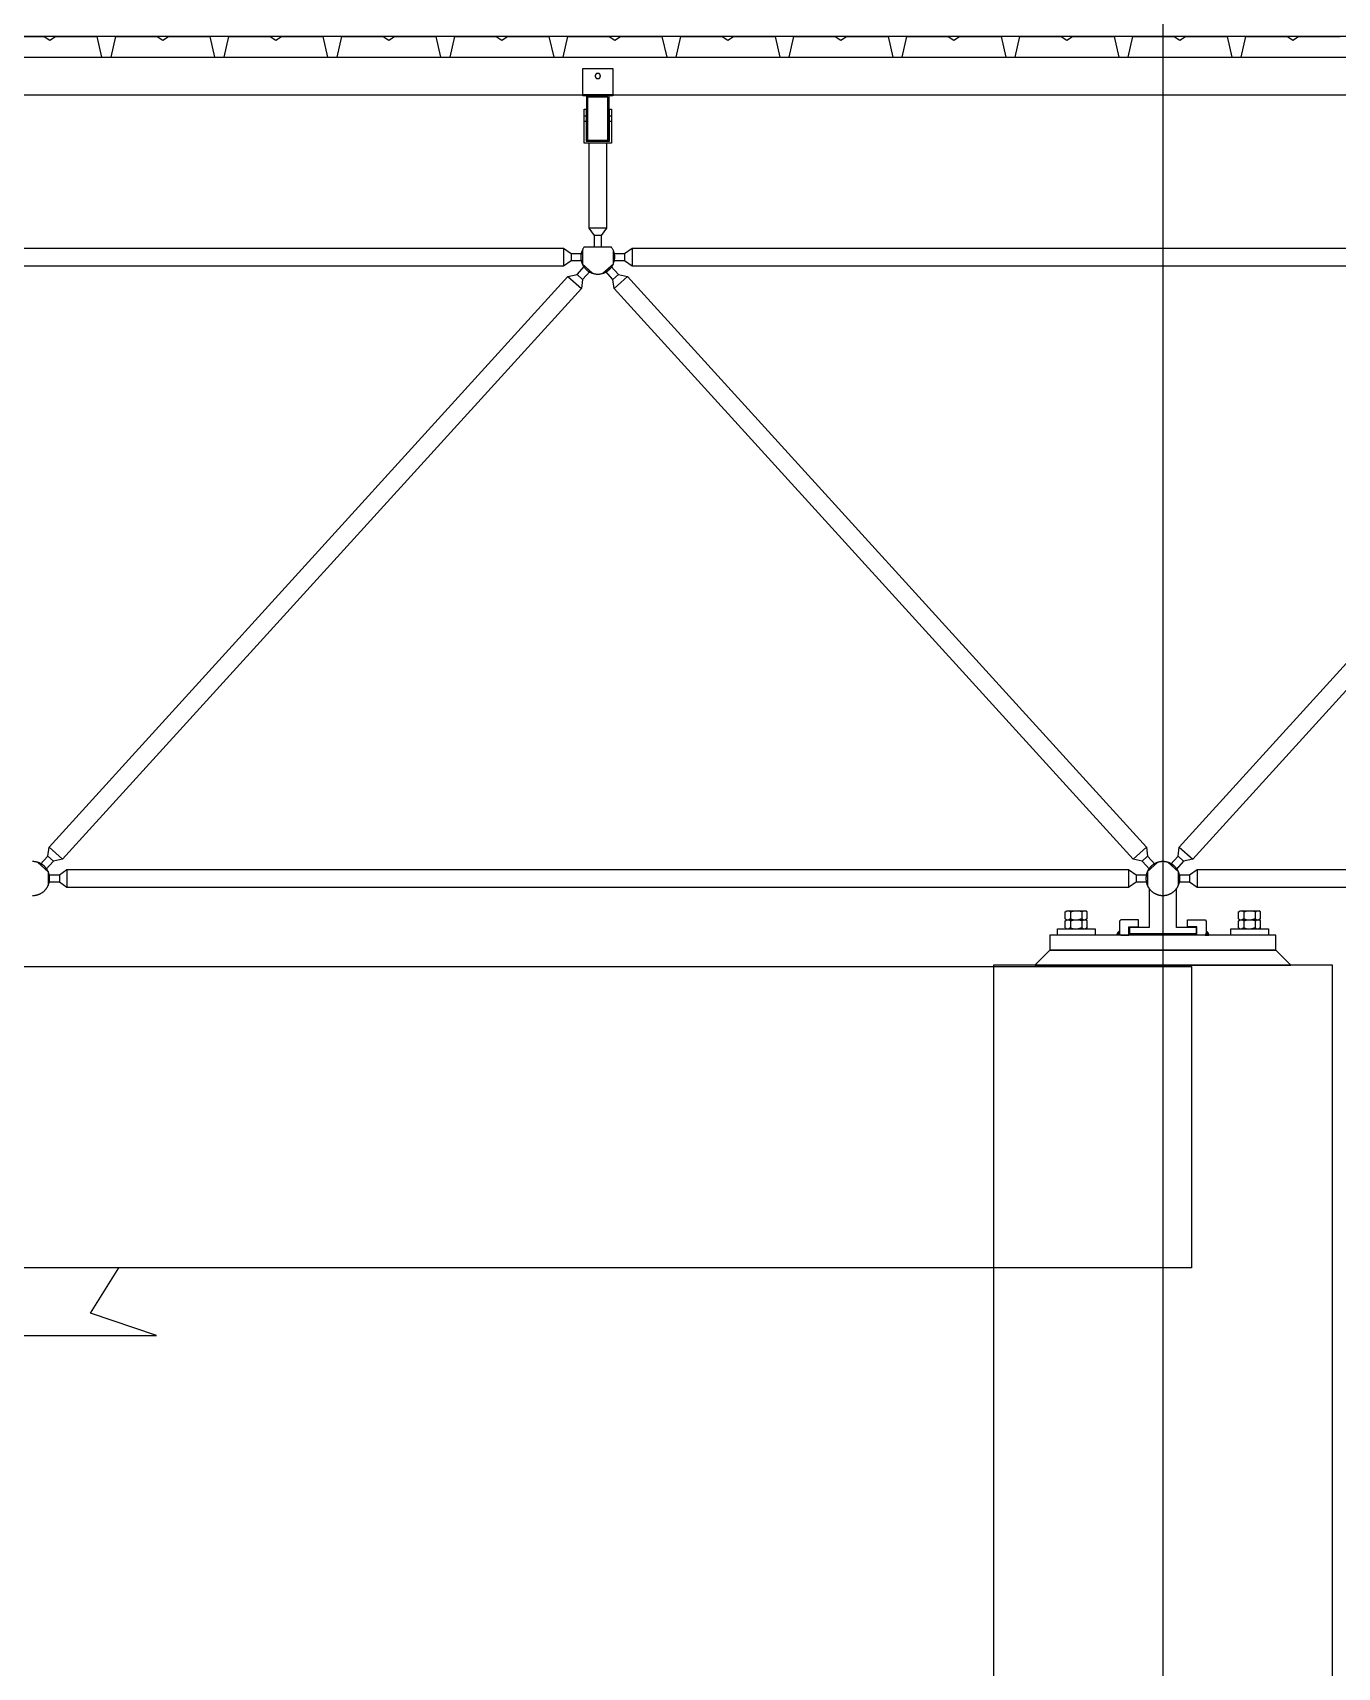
# Model space of a CAD drawing. Header units: centimetres. Extents: x 26200 to 152500, y -600 to 9300.
# Drawn here: x 139664.7 to 140011, y 1613.9 to 2048 of the extents above; entities that cross this region are included whole.
import ezdxf

# ---------------------------------------------------------------- set-up
doc = ezdxf.new("R2010")
doc.units = ezdxf.units.CM
doc.layers.add('ROTAS-KESIT-KANAL-UFLEME', color=20, linetype='Continuous')
doc.layers.add('ROTAS-MIMARI-KESIT', color=8, linetype='Continuous')

msp = doc.modelspace()

# ---------------------------------------------------------------- hatches: boundary and pattern name
at = {"layer": 'ROTAS-MIMARI-KESIT'}
for points in [[(139953.2, 1808.69), (139953.5, 1808.39), (139952.5, 1808.39), (139952.5, 1808.42), (139952.5, 1808.45), (139952.5, 1808.49), (139952.51, 1808.52), (139952.51, 1808.56), (139952.52, 1808.59), (139952.53, 1808.62), (139952.53, 1808.66), (139952.54, 1808.69), (139952.56, 1808.72), (139952.57, 1808.75), (139952.58, 1808.79), (139952.59, 1808.82), (139952.61, 1808.85), (139952.63, 1808.88), (139952.64, 1808.91), (139952.66, 1808.94), (139952.68, 1808.96), (139952.7, 1808.99), (139952.72, 1809.02), (139952.74, 1809.04), (139952.77, 1809.07), (139952.79, 1809.09), (139952.82, 1809.12), (139952.84, 1809.14), (139952.87, 1809.16), (139952.89, 1809.18), (139952.92, 1809.2), (139952.95, 1809.22), (139952.98, 1809.24), (139953.01, 1809.26), (139953.04, 1809.28), (139953.07, 1809.29), (139953.1, 1809.3), (139953.13, 1809.32), (139953.17, 1809.33), (139953.2, 1809.34)], [(139976.2, 1808.69), (139975.9, 1808.39), (139976.9, 1808.39), (139976.9, 1808.42), (139976.9, 1808.45), (139976.89, 1808.49), (139976.89, 1808.52), (139976.88, 1808.56), (139976.88, 1808.59), (139976.87, 1808.62), (139976.86, 1808.66), (139976.85, 1808.69), (139976.84, 1808.72), (139976.83, 1808.75), (139976.81, 1808.79), (139976.8, 1808.82), (139976.78, 1808.85), (139976.77, 1808.88), (139976.75, 1808.91), (139976.73, 1808.94), (139976.71, 1808.96), (139976.69, 1808.99), (139976.67, 1809.02), (139976.65, 1809.04), (139976.63, 1809.07), (139976.6, 1809.09), (139976.58, 1809.12), (139976.55, 1809.14), (139976.53, 1809.16), (139976.5, 1809.18), (139976.47, 1809.2), (139976.44, 1809.22), (139976.42, 1809.24), (139976.39, 1809.26), (139976.36, 1809.28), (139976.32, 1809.29), (139976.29, 1809.3), (139976.26, 1809.32), (139976.23, 1809.33), (139976.2, 1809.34)]]:
    msp.add_hatch(color=256, dxfattribs=at).paths.add_polyline_path(points, flags=0)

# ---------------------------------------------------------------- linework, layer by layer
at = {"layer": 'ROTAS-KESIT-KANAL-UFLEME'}
msp.add_lwpolyline([(139350.43, 1800), (139972.3, 1800), (139972.3, 1720), (139350.43, 1720)], close=True, dxfattribs=at)
msp.add_lwpolyline([(139637.56, 1720), (139645.06, 1708), (139627.56, 1702), (139697.56, 1702), (139680.06, 1708), (139687.56, 1720)], dxfattribs=at)
at = {"layer": 'ROTAS-MIMARI-KESIT'}
for p, q in [((139938.76, 1814.51), (139939.24, 1814.79)), ((139938.76, 1812.66), (139938.76, 1814.51)), ((139939.24, 1814.79), (139940.2, 1814.79)), ((139940.2, 1814.51), (139939.72, 1814.79)), ((139940.2, 1814.79), (139943.2, 1814.79)), ((139940.2, 1814.51), (139941.2, 1814.79)), ((139940.2, 1814.51), (139940.2, 1812.66)), ((139943.2, 1814.51), (139942.2, 1814.79)), ((139943.2, 1814.79), (139944.16, 1814.79)), ((139943.2, 1814.51), (139943.68, 1814.79)), ((139943.2, 1814.51), (139943.2, 1812.66)), ((139944.64, 1814.51), (139944.16, 1814.79)), ((139944.64, 1812.66), (139944.64, 1814.51)), ((139984.76, 1814.51), (139985.24, 1814.79)), ((139984.76, 1812.66), (139984.76, 1814.51)), ((139985.24, 1814.79), (139986.2, 1814.79)), ((139986.2, 1814.51), (139985.72, 1814.79)), ((139986.2, 1814.79), (139989.2, 1814.79)), ((139986.2, 1814.51), (139987.2, 1814.79)), ((139986.2, 1814.51), (139986.2, 1812.66)), ((139989.2, 1814.51), (139988.2, 1814.79)), ((139989.2, 1814.79), (139990.16, 1814.79)), ((139989.2, 1814.51), (139989.68, 1814.79)), ((139989.2, 1814.51), (139989.2, 1812.66)), ((139990.64, 1814.51), (139990.16, 1814.79)), ((139990.64, 1812.66), (139990.64, 1814.51)), ((139938.76, 1812.66), (139939.24, 1812.39)), ((139938.76, 1812.11), (139939.24, 1812.39)), ((139938.76, 1810.26), (139938.76, 1812.11)), ((139938.76, 1810.26), (139939.24, 1809.99)), ((139939.24, 1812.39), (139940.2, 1812.39)), ((139939.24, 1812.39), (139940.2, 1812.39)), ((139940.2, 1812.66), (139939.72, 1812.39)), ((139940.2, 1812.11), (139939.72, 1812.39)), ((139940.2, 1810.26), (139939.72, 1809.99)), ((139940.2, 1812.66), (139941.2, 1812.39)), ((139940.2, 1812.39), (139943.2, 1812.39)), ((139940.2, 1812.39), (139943.2, 1812.39)), ((139940.2, 1812.11), (139941.2, 1812.39)), ((139940.2, 1812.11), (139940.2, 1810.26)), ((139940.2, 1810.26), (139941.2, 1809.99)), ((139943.2, 1812.66), (139942.2, 1812.39)), ((139943.2, 1812.11), (139942.2, 1812.39)), ((139943.2, 1810.26), (139942.2, 1809.99)), ((139943.2, 1812.66), (139943.68, 1812.39)), ((139943.2, 1812.39), (139944.16, 1812.39)), ((139943.2, 1812.39), (139944.16, 1812.39)), ((139943.2, 1812.11), (139943.68, 1812.39)), ((139943.2, 1812.11), (139943.2, 1810.26)), ((139943.2, 1810.26), (139943.68, 1809.99)), ((139944.64, 1812.66), (139944.16, 1812.39)), ((139944.64, 1812.11), (139944.16, 1812.39)), ((139944.64, 1810.26), (139944.16, 1809.99)), ((139944.64, 1810.26), (139944.64, 1812.11)), ((139984.76, 1812.66), (139985.24, 1812.39)), ((139984.76, 1812.11), (139985.24, 1812.39)), ((139984.76, 1810.26), (139984.76, 1812.11)), ((139984.76, 1810.26), (139985.24, 1809.99)), ((139985.24, 1812.39), (139986.2, 1812.39)), ((139985.24, 1812.39), (139986.2, 1812.39)), ((139986.2, 1812.66), (139985.72, 1812.39)), ((139986.2, 1812.11), (139985.72, 1812.39)), ((139986.2, 1810.26), (139985.72, 1809.99)), ((139986.2, 1812.66), (139987.2, 1812.39)), ((139986.2, 1812.39), (139989.2, 1812.39)), ((139986.2, 1812.39), (139989.2, 1812.39)), ((139986.2, 1812.11), (139987.2, 1812.39)), ((139986.2, 1812.11), (139986.2, 1810.26)), ((139986.2, 1810.26), (139987.2, 1809.99)), ((139989.2, 1812.66), (139988.2, 1812.39)), ((139989.2, 1812.11), (139988.2, 1812.39)), ((139989.2, 1810.26), (139988.2, 1809.99)), ((139989.2, 1812.66), (139989.68, 1812.39)), ((139989.2, 1812.39), (139990.16, 1812.39)), ((139989.2, 1812.39), (139990.16, 1812.39)), ((139989.2, 1812.11), (139989.68, 1812.39)), ((139989.2, 1812.11), (139989.2, 1810.26)), ((139989.2, 1810.26), (139989.68, 1809.99)), ((139990.64, 1812.66), (139990.16, 1812.39)), ((139990.64, 1812.11), (139990.16, 1812.39)), ((139990.64, 1810.26), (139990.16, 1809.99)), ((139990.64, 1810.26), (139990.64, 1812.11)), ((139939.24, 1809.99), (139940.2, 1809.99)), ((139940.2, 1809.99), (139943.2, 1809.99)), ((139943.2, 1809.99), (139944.16, 1809.99)), ((139985.24, 1809.99), (139986.2, 1809.99)), ((139986.2, 1809.99), (139989.2, 1809.99)), ((139989.2, 1809.99), (139990.16, 1809.99))]:
    msp.add_line(p, q, dxfattribs=at)
for points in [[(139964.7, 2658.48), (139964.7, 925.39)], [(147194.7, 2046.99), (129122.2, 2046.99)], [(139656.74, 2046.99), (139667.74, 2046.99), (139669.24, 2045.99), (139670.74, 2046.99), (139681.74, 2046.99), (139682.99, 2041.49), (139685.49, 2041.49), (139686.74, 2046.99), (139697.74, 2046.99), (139699.24, 2045.99), (139700.74, 2046.99), (139711.74, 2046.99), (139712.99, 2041.49), (139715.49, 2041.49), (139716.74, 2046.99), (139727.74, 2046.99), (139729.24, 2045.99), (139730.74, 2046.99), (139741.74, 2046.99), (139742.99, 2041.49), (139745.49, 2041.49), (139745.93, 2043.44)], [(139742.54, 2043.44), (139742.99, 2041.49), (139745.49, 2041.49), (139746.74, 2046.99), (139757.74, 2046.99), (139759.24, 2045.99), (139760.74, 2046.99), (139771.74, 2046.99), (139772.99, 2041.49), (139775.49, 2041.49), (139776.74, 2046.99), (139787.74, 2046.99), (139789.24, 2045.99), (139790.74, 2046.99), (139801.74, 2046.99), (139802.99, 2041.49), (139805.49, 2041.49), (139806.74, 2046.99), (139817.74, 2046.99), (139819.24, 2045.99), (139820.74, 2046.99), (139831.74, 2046.99), (139832.99, 2041.49), (139835.49, 2041.49), (139835.93, 2043.44)], [(139832.54, 2043.44), (139832.99, 2041.49), (139835.49, 2041.49), (139836.74, 2046.99), (139847.74, 2046.99), (139849.24, 2045.99), (139850.74, 2046.99), (139861.74, 2046.99), (139862.99, 2041.49), (139865.49, 2041.49), (139866.74, 2046.99), (139877.74, 2046.99), (139879.24, 2045.99), (139880.74, 2046.99), (139891.74, 2046.99), (139892.99, 2041.49), (139895.49, 2041.49), (139896.74, 2046.99), (139907.74, 2046.99), (139909.24, 2045.99), (139910.74, 2046.99), (139921.74, 2046.99), (139922.99, 2041.49), (139925.49, 2041.49), (139925.93, 2043.44)], [(139922.54, 2043.44), (139922.99, 2041.49), (139925.49, 2041.49), (139926.74, 2046.99), (139937.74, 2046.99), (139939.24, 2045.99), (139940.74, 2046.99), (139951.74, 2046.99), (139952.99, 2041.49), (139955.49, 2041.49), (139956.74, 2046.99), (139967.74, 2046.99), (139969.24, 2045.99), (139970.74, 2046.99), (139981.74, 2046.99), (139982.99, 2041.49), (139985.49, 2041.49), (139986.74, 2046.99), (139997.74, 2046.99), (139999.24, 2045.99), (140000.74, 2046.99), (140011.74, 2046.99)], [(138119.7, 2041.49), (147187.2, 2041.49)], [(138119.7, 2031.49), (147187.2, 2031.49)], [(139818.7, 2031.49), (139810.7, 2031.49)], [(139817.7, 2019.19), (139817.7, 2031.19), (139811.7, 2031.19), (139811.7, 2019.19)], [(139811.1, 2025.89), (139811.6, 2025.89)], [(139811.1, 2024.49), (139811.6, 2024.49)], [(139817.8, 2025.89), (139818.3, 2025.89)], [(139817.8, 2024.49), (139818.3, 2024.49)], [(139812.28, 2018.69), (139812.28, 1996.09), (139813.7, 1994.09), (139813.7, 1991.09)], [(139815.7, 1991.09), (139815.7, 1994.09), (139817.11, 1996.09), (139817.11, 2018.69)], [(139817.11, 1996.09), (139812.28, 1996.09)], [(139815.7, 1994.09), (139813.7, 1994.09)], [(139518.8, 1989.39), (139521.8, 1989.39), (139523.8, 1990.8), (139805.6, 1990.8), (139807.6, 1989.39), (139810.6, 1989.39)], [(139805.6, 1990.8), (139805.6, 1985.97)], [(139807.6, 1989.39), (139807.6, 1987.39)], [(139811.1, 1991.09), (139811.01, 1990.97), (139810.93, 1990.84), (139810.85, 1990.71), (139810.77, 1990.58), (139810.7, 1990.45), (139810.63, 1990.31), (139810.56, 1990.17), (139810.51, 1990.02), (139810.45, 1989.88), (139810.43, 1989.8), (139810.4, 1989.73), (139810.38, 1989.65), (139810.36, 1989.57), (139810.34, 1989.5), (139810.32, 1989.42), (139810.3, 1989.34), (139810.28, 1989.26), (139810.27, 1989.19), (139810.26, 1989.11), (139810.24, 1989.03), (139810.23, 1988.95), (139810.22, 1988.87), (139810.22, 1988.79), (139810.21, 1988.71), (139810.2, 1988.63), (139810.2, 1988.55), (139810.2, 1988.47), (139810.2, 1988.39), (139810.2, 1988.31), (139810.2, 1988.23), (139810.2, 1988.15), (139810.21, 1988.07), (139810.21, 1987.99), (139810.22, 1987.92), (139810.23, 1987.84), (139810.24, 1987.76), (139810.25, 1987.68), (139810.28, 1987.53), (139810.31, 1987.37), (139810.35, 1987.22), (139810.39, 1987.07), (139810.44, 1986.93), (139810.49, 1986.79), (139810.55, 1986.65), (139810.61, 1986.51), (139810.67, 1986.37), (139810.74, 1986.24), (139810.81, 1986.11), (139810.89, 1985.98), (139810.98, 1985.86), (139811.07, 1985.73), (139811.16, 1985.61), (139811.26, 1985.49), (139811.36, 1985.37), (139811.47, 1985.25), (139811.52, 1985.2), (139811.58, 1985.14), (139811.64, 1985.09), (139811.69, 1985.04), (139811.75, 1984.98), (139811.81, 1984.93), (139811.88, 1984.88), (139811.94, 1984.83), (139812, 1984.78), (139812.07, 1984.74), (139812.13, 1984.69), (139812.2, 1984.65), (139812.26, 1984.6), (139812.33, 1984.56), (139812.4, 1984.52), (139812.47, 1984.48), (139812.54, 1984.44), (139812.61, 1984.4), (139812.68, 1984.36), (139812.75, 1984.33), (139812.82, 1984.3), (139812.9, 1984.26), (139812.97, 1984.23), (139813.04, 1984.2), (139813.12, 1984.17), (139813.19, 1984.15), (139813.27, 1984.12), (139813.34, 1984.1), (139813.49, 1984.05), (139813.64, 1984.01), (139813.79, 1983.98), (139813.95, 1983.95), (139814.1, 1983.93), (139814.25, 1983.91), (139814.4, 1983.9), (139814.55, 1983.89), (139814.7, 1983.89), (139814.85, 1983.89), (139815, 1983.9), (139815.15, 1983.91), (139815.3, 1983.93), (139815.45, 1983.95), (139815.6, 1983.98), (139815.75, 1984.01), (139815.9, 1984.05), (139816.05, 1984.1), (139816.13, 1984.12), (139816.2, 1984.15), (139816.28, 1984.17), (139816.35, 1984.2), (139816.43, 1984.23), (139816.5, 1984.26), (139816.57, 1984.3), (139816.64, 1984.33), (139816.71, 1984.36), (139816.79, 1984.4), (139816.86, 1984.44), (139816.93, 1984.48), (139816.99, 1984.52), (139817.06, 1984.56), (139817.13, 1984.6), (139817.2, 1984.65), (139817.26, 1984.69), (139817.33, 1984.74), (139817.39, 1984.78), (139817.46, 1984.83), (139817.52, 1984.88), (139817.58, 1984.93), (139817.64, 1984.98), (139817.7, 1985.04), (139817.76, 1985.09), (139817.82, 1985.14), (139817.87, 1985.2), (139817.93, 1985.25), (139818.04, 1985.37), (139818.14, 1985.49), (139818.24, 1985.61), (139818.33, 1985.73), (139818.42, 1985.86), (139818.5, 1985.98), (139818.58, 1986.11), (139818.65, 1986.24), (139818.72, 1986.37), (139818.79, 1986.51), (139818.85, 1986.65), (139818.9, 1986.79), (139818.95, 1986.93), (139819, 1987.07), (139819.04, 1987.22), (139819.08, 1987.37), (139819.11, 1987.53), (139819.14, 1987.68), (139819.15, 1987.76), (139819.16, 1987.84), (139819.17, 1987.92), (139819.18, 1987.99), (139819.19, 1988.07), (139819.19, 1988.15), (139819.19, 1988.23), (139819.2, 1988.31), (139819.2, 1988.39), (139819.2, 1988.47), (139819.19, 1988.55), (139819.19, 1988.63), (139819.19, 1988.71), (139819.18, 1988.79), (139819.17, 1988.87), (139819.16, 1988.95), (139819.15, 1989.03), (139819.14, 1989.11), (139819.13, 1989.19), (139819.11, 1989.26), (139819.09, 1989.34), (139819.08, 1989.42), (139819.06, 1989.5), (139819.04, 1989.57), (139819.02, 1989.65), (139818.99, 1989.73), (139818.97, 1989.8), (139818.94, 1989.88), (139818.89, 1990.02), (139818.83, 1990.17), (139818.77, 1990.31), (139818.7, 1990.45), (139818.63, 1990.58), (139818.55, 1990.71), (139818.47, 1990.84), (139818.38, 1990.97), (139818.3, 1991.09)], [(139810.6, 1990.24), (139810.6, 1986.53)], [(139811.1, 1991.09), (139818.3, 1991.09)], [(139818.8, 1989.39), (139821.8, 1989.39), (139823.8, 1990.8), (140105.6, 1990.8), (140107.6, 1989.39), (140110.6, 1989.39)], [(139818.8, 1990.24), (139818.8, 1986.53)], [(139821.8, 1989.39), (139821.8, 1987.39)], [(139823.8, 1990.8), (139823.8, 1985.97)], [(139810.6, 1987.39), (139807.6, 1987.39), (139805.6, 1985.97), (139523.8, 1985.97), (139521.8, 1987.39), (139518.8, 1987.39)], [(139809.18, 1983.81), (139810.66, 1982.46)], [(139810.57, 1986.6), (139813.31, 1984.11)], [(139816.08, 1984.11), (139818.83, 1986.6)], [(139818.73, 1982.46), (139820.21, 1983.81)], [(140110.6, 1987.39), (140107.6, 1987.39), (140105.6, 1985.97), (139823.8, 1985.97), (139821.8, 1987.39), (139818.8, 1987.39)], [(139806.79, 1983.28), (139810.36, 1980.03)], [(139819.03, 1980.03), (139822.61, 1983.28)], [(139669.03, 1831.74), (139672.61, 1828.5)], [(139956.79, 1828.5), (139960.36, 1831.74)], [(139969.03, 1831.74), (139972.61, 1828.5)], [(139664.6, 1818.89), (139664.7, 1818.89), (139664.8, 1818.89), (139664.9, 1818.89), (139665, 1818.9), (139665.1, 1818.9), (139665.2, 1818.92), (139665.31, 1818.93), (139665.41, 1818.94), (139665.52, 1818.96), (139665.62, 1818.98), (139665.73, 1819.01), (139665.83, 1819.03), (139665.94, 1819.06), (139666.04, 1819.09), (139666.15, 1819.13), (139666.25, 1819.16), (139666.35, 1819.2), (139666.46, 1819.25), (139666.56, 1819.29), (139666.66, 1819.34), (139666.76, 1819.39), (139666.86, 1819.44), (139666.96, 1819.5), (139667.06, 1819.56), (139667.16, 1819.62), (139667.26, 1819.68), (139667.35, 1819.75), (139667.44, 1819.82), (139667.53, 1819.89), (139667.62, 1819.97), (139667.71, 1820.04), (139667.8, 1820.12), (139667.88, 1820.2), (139667.96, 1820.29), (139668.04, 1820.37), (139668.12, 1820.46), (139668.19, 1820.55), (139668.26, 1820.64), (139668.33, 1820.73), (139668.4, 1820.83), (139668.46, 1820.92), (139668.53, 1821.02), (139668.58, 1821.12), (139668.64, 1821.22), (139668.69, 1821.32), (139668.75, 1821.42), (139668.79, 1821.52), (139668.84, 1821.63), (139668.88, 1821.73), (139668.92, 1821.83), (139668.96, 1821.94), (139668.99, 1822.04), (139669.02, 1822.15), (139669.05, 1822.25), (139669.08, 1822.36), (139669.1, 1822.46), (139669.12, 1822.57), (139669.14, 1822.67), (139669.16, 1822.78), (139669.17, 1822.88), (139669.18, 1822.98), (139669.19, 1823.08), (139669.19, 1823.19), (139669.2, 1823.29), (139669.2, 1823.39), (139669.2, 1823.49), (139669.19, 1823.59), (139669.19, 1823.69), (139669.18, 1823.79), (139669.17, 1823.89), (139669.16, 1824), (139669.14, 1824.1), (139669.12, 1824.21), (139669.1, 1824.31), (139669.08, 1824.41), (139669.05, 1824.52), (139669.02, 1824.62), (139668.99, 1824.73), (139668.96, 1824.83), (139668.92, 1824.94), (139668.88, 1825.04), (139668.84, 1825.15), (139668.79, 1825.25), (139668.75, 1825.35), (139668.69, 1825.45), (139668.64, 1825.55), (139668.58, 1825.65), (139668.53, 1825.75), (139668.46, 1825.85), (139668.4, 1825.94), (139668.33, 1826.04), (139668.26, 1826.13), (139668.19, 1826.22), (139668.12, 1826.31), (139668.04, 1826.4), (139667.96, 1826.49), (139667.88, 1826.57), (139667.8, 1826.65), (139667.71, 1826.73), (139667.62, 1826.81), (139667.53, 1826.88), (139667.44, 1826.95), (139667.35, 1827.02), (139667.26, 1827.09), (139667.16, 1827.15), (139667.06, 1827.21), (139666.96, 1827.27), (139666.86, 1827.33), (139666.76, 1827.38), (139666.66, 1827.43), (139666.56, 1827.48), (139666.46, 1827.53), (139666.35, 1827.57), (139666.25, 1827.61), (139666.15, 1827.65), (139666.04, 1827.68), (139665.94, 1827.71), (139665.83, 1827.74), (139665.73, 1827.77), (139665.62, 1827.79), (139665.52, 1827.81), (139665.41, 1827.83), (139665.31, 1827.84), (139665.2, 1827.86), (139665.1, 1827.87), (139665, 1827.88), (139664.9, 1827.88), (139664.8, 1827.89), (139664.7, 1827.89), (139664.6, 1827.89)], [(139666.08, 1827.67), (139668.83, 1825.17)], [(139668.73, 1829.31), (139670.21, 1827.97)], [(139959.18, 1827.97), (139960.66, 1829.31)], [(139968.3, 1820.69), (139968.38, 1820.81), (139968.47, 1820.93), (139968.55, 1821.06), (139968.63, 1821.19), (139968.7, 1821.33), (139968.77, 1821.46), (139968.83, 1821.61), (139968.89, 1821.75), (139968.94, 1821.9), (139968.97, 1821.97), (139968.99, 1822.05), (139969.02, 1822.12), (139969.04, 1822.2), (139969.06, 1822.28), (139969.08, 1822.35), (139969.09, 1822.43), (139969.11, 1822.51), (139969.13, 1822.59), (139969.14, 1822.67), (139969.15, 1822.74), (139969.16, 1822.82), (139969.17, 1822.9), (139969.18, 1822.98), (139969.19, 1823.06), (139969.19, 1823.14), (139969.19, 1823.22), (139969.2, 1823.3), (139969.2, 1823.38), (139969.2, 1823.46), (139969.19, 1823.54), (139969.19, 1823.62), (139969.19, 1823.7), (139969.18, 1823.78), (139969.17, 1823.86), (139969.16, 1823.94), (139969.15, 1824.01), (139969.14, 1824.09), (139969.11, 1824.25), (139969.08, 1824.4), (139969.04, 1824.55), (139969, 1824.7), (139968.95, 1824.84), (139968.9, 1824.99), (139968.85, 1825.13), (139968.79, 1825.27), (139968.72, 1825.4), (139968.65, 1825.53), (139968.58, 1825.66), (139968.5, 1825.79), (139968.42, 1825.92), (139968.33, 1826.04), (139968.24, 1826.17), (139968.14, 1826.29), (139968.04, 1826.4), (139967.93, 1826.52), (139967.87, 1826.58), (139967.82, 1826.63), (139967.76, 1826.68), (139967.7, 1826.74), (139967.64, 1826.79), (139967.58, 1826.84), (139967.52, 1826.89), (139967.46, 1826.94), (139967.39, 1826.99), (139967.33, 1827.04), (139967.26, 1827.08), (139967.2, 1827.13), (139967.13, 1827.17), (139967.06, 1827.21), (139966.99, 1827.26), (139966.93, 1827.3), (139966.86, 1827.34), (139966.79, 1827.37), (139966.71, 1827.41), (139966.64, 1827.44), (139966.57, 1827.48), (139966.5, 1827.51), (139966.43, 1827.54), (139966.35, 1827.57), (139966.28, 1827.6), (139966.2, 1827.63), (139966.13, 1827.65), (139966.05, 1827.68), (139965.9, 1827.72), (139965.75, 1827.76), (139965.6, 1827.79), (139965.45, 1827.82), (139965.3, 1827.85), (139965.15, 1827.86), (139965, 1827.88), (139964.85, 1827.88), (139964.7, 1827.89), (139964.55, 1827.88), (139964.4, 1827.88), (139964.25, 1827.86), (139964.1, 1827.85), (139963.95, 1827.82), (139963.79, 1827.79), (139963.64, 1827.76), (139963.49, 1827.72), (139963.34, 1827.68), (139963.27, 1827.65), (139963.19, 1827.63), (139963.12, 1827.6), (139963.04, 1827.57), (139962.97, 1827.54), (139962.9, 1827.51), (139962.82, 1827.48), (139962.75, 1827.44), (139962.68, 1827.41), (139962.61, 1827.37), (139962.54, 1827.34), (139962.47, 1827.3), (139962.4, 1827.26), (139962.33, 1827.21), (139962.26, 1827.17), (139962.2, 1827.13), (139962.13, 1827.08), (139962.07, 1827.04), (139962, 1826.99), (139961.94, 1826.94), (139961.88, 1826.89), (139961.81, 1826.84), (139961.75, 1826.79), (139961.69, 1826.74), (139961.64, 1826.68), (139961.58, 1826.63), (139961.52, 1826.58), (139961.47, 1826.52), (139961.36, 1826.4), (139961.26, 1826.29), (139961.16, 1826.17), (139961.07, 1826.04), (139960.98, 1825.92), (139960.89, 1825.79), (139960.81, 1825.66), (139960.74, 1825.53), (139960.67, 1825.4), (139960.61, 1825.27), (139960.55, 1825.13), (139960.49, 1824.99), (139960.44, 1824.84), (139960.39, 1824.7), (139960.35, 1824.55), (139960.31, 1824.4), (139960.28, 1824.25), (139960.25, 1824.09), (139960.24, 1824.01), (139960.23, 1823.94), (139960.22, 1823.86), (139960.21, 1823.78), (139960.21, 1823.7), (139960.2, 1823.62), (139960.2, 1823.54), (139960.2, 1823.46), (139960.2, 1823.38), (139960.2, 1823.3), (139960.2, 1823.22), (139960.2, 1823.14), (139960.21, 1823.06), (139960.22, 1822.98), (139960.22, 1822.9), (139960.23, 1822.82), (139960.24, 1822.74), (139960.26, 1822.67), (139960.27, 1822.59), (139960.28, 1822.51), (139960.3, 1822.43), (139960.32, 1822.35), (139960.34, 1822.28), (139960.36, 1822.2), (139960.38, 1822.12), (139960.4, 1822.05), (139960.43, 1821.97), (139960.45, 1821.9), (139960.51, 1821.75), (139960.56, 1821.61), (139960.63, 1821.46), (139960.7, 1821.33), (139960.77, 1821.19), (139960.85, 1821.06), (139960.93, 1820.93), (139961.01, 1820.81), (139961.1, 1820.69)], [(139960.57, 1825.17), (139963.31, 1827.67)], [(139966.08, 1827.67), (139968.83, 1825.17)], [(139968.73, 1829.31), (139970.21, 1827.97)], [(139668.8, 1824.39), (139671.8, 1824.39), (139673.8, 1825.8), (139955.6, 1825.8), (139957.6, 1824.39), (139960.6, 1824.39)], [(139668.8, 1825.24), (139668.8, 1821.53)], [(139671.8, 1824.39), (139671.8, 1822.39)], [(139673.8, 1825.8), (139673.8, 1820.97)], [(139955.6, 1825.8), (139955.6, 1820.97)], [(139957.6, 1824.39), (139957.6, 1822.39)], [(139960.6, 1825.24), (139960.6, 1821.53)], [(139964.7, 1823.39), (139964.7, 1808.39)], [(139968.8, 1824.39), (139971.8, 1824.39), (139973.8, 1825.8), (140255.6, 1825.8), (140257.6, 1824.39), (140260.6, 1824.39)], [(139968.8, 1825.24), (139968.8, 1821.53)], [(139971.8, 1824.39), (139971.8, 1822.39)], [(139973.8, 1825.8), (139973.8, 1820.97)], [(139960.6, 1822.39), (139957.6, 1822.39), (139955.6, 1820.97), (139673.8, 1820.97), (139671.8, 1822.39), (139668.8, 1822.39)], [(139961.1, 1820.69), (139961.1, 1810.39)], [(139968.3, 1810.39), (139968.3, 1820.69)], [(140260.6, 1822.39), (140257.6, 1822.39), (140255.6, 1820.97), (139973.8, 1820.97), (139971.8, 1822.39), (139968.8, 1822.39)], [(139961.1, 1810.39), (139955.8, 1810.39)], [(139955.8, 1810.39), (139955.8, 1808.79)], [(139973.6, 1810.39), (139968.3, 1810.39)], [(139973.6, 1808.79), (139973.6, 1810.39)], [(139953.2, 1809.34), (139953.18, 1809.33), (139953.16, 1809.33), (139953.14, 1809.32), (139953.13, 1809.32), (139953.11, 1809.31), (139953.09, 1809.3), (139953.07, 1809.29), (139953.06, 1809.28), (139953.04, 1809.28), (139953.02, 1809.27), (139953.01, 1809.26), (139952.99, 1809.25), (139952.97, 1809.24), (139952.96, 1809.23), (139952.94, 1809.22), (139952.92, 1809.2), (139952.91, 1809.19), (139952.89, 1809.18), (139952.87, 1809.17), (139952.86, 1809.16), (139952.84, 1809.14), (139952.83, 1809.13), (139952.81, 1809.12), (139952.8, 1809.1), (139952.78, 1809.09), (139952.77, 1809.07), (139952.76, 1809.06), (139952.74, 1809.04), (139952.73, 1809.03), (139952.72, 1809.01), (139952.7, 1808.99), (139952.69, 1808.98), (139952.68, 1808.96), (139952.67, 1808.94), (139952.66, 1808.93), (139952.65, 1808.91), (139952.64, 1808.89), (139952.62, 1808.88), (139952.62, 1808.86), (139952.61, 1808.84), (139952.6, 1808.82), (139952.59, 1808.8), (139952.58, 1808.78), (139952.57, 1808.77), (139952.56, 1808.75), (139952.56, 1808.73), (139952.55, 1808.71), (139952.54, 1808.69), (139952.54, 1808.67), (139952.53, 1808.65), (139952.53, 1808.63), (139952.52, 1808.61), (139952.52, 1808.59), (139952.52, 1808.58), (139952.51, 1808.56), (139952.51, 1808.54), (139952.51, 1808.52), (139952.5, 1808.5), (139952.5, 1808.48), (139952.5, 1808.46), (139952.5, 1808.44), (139952.5, 1808.42), (139952.5, 1808.41), (139952.5, 1808.39)], [(139953.5, 1808.39), (139952.5, 1808.39)], [(139953.5, 1808.39), (139953.2, 1808.69)], [(139955.8, 1808.79), (139973.6, 1808.79)], [(139956, 1808.39), (139956, 1808.59)], [(139956, 1808.59), (139973.39, 1808.59)], [(139973.39, 1808.39), (139956, 1808.39)], [(139956.05, 1808.59), (139956.05, 1808.79)], [(139973.35, 1808.59), (139973.35, 1808.79)], [(139973.39, 1808.39), (139973.39, 1808.59)], [(139975.9, 1808.39), (139976.2, 1808.69)], [(139975.9, 1808.39), (139976.9, 1808.39)], [(139976.9, 1808.39), (139976.9, 1808.41), (139976.9, 1808.42), (139976.9, 1808.44), (139976.89, 1808.46), (139976.89, 1808.48), (139976.89, 1808.5), (139976.89, 1808.52), (139976.89, 1808.54), (139976.88, 1808.56), (139976.88, 1808.58), (139976.88, 1808.59), (139976.87, 1808.61), (139976.87, 1808.63), (139976.86, 1808.65), (139976.86, 1808.67), (139976.85, 1808.69), (139976.84, 1808.71), (139976.84, 1808.73), (139976.83, 1808.75), (139976.82, 1808.77), (139976.82, 1808.78), (139976.81, 1808.8), (139976.8, 1808.82), (139976.79, 1808.84), (139976.78, 1808.86), (139976.77, 1808.88), (139976.76, 1808.89), (139976.75, 1808.91), (139976.74, 1808.93), (139976.73, 1808.94), (139976.72, 1808.96), (139976.7, 1808.98), (139976.69, 1808.99), (139976.68, 1809.01), (139976.67, 1809.03), (139976.65, 1809.04), (139976.64, 1809.06), (139976.63, 1809.07), (139976.61, 1809.09), (139976.6, 1809.1), (139976.58, 1809.12), (139976.57, 1809.13), (139976.55, 1809.14), (139976.54, 1809.16), (139976.52, 1809.17), (139976.51, 1809.18), (139976.49, 1809.19), (139976.47, 1809.2), (139976.46, 1809.22), (139976.44, 1809.23), (139976.42, 1809.24), (139976.41, 1809.25), (139976.39, 1809.26), (139976.37, 1809.27), (139976.36, 1809.28), (139976.34, 1809.28), (139976.32, 1809.29), (139976.3, 1809.3), (139976.29, 1809.31), (139976.27, 1809.32), (139976.25, 1809.32), (139976.23, 1809.33), (139976.22, 1809.33), (139976.2, 1809.34)], [(139919.7, 1800.39), (139919.7, 1200.39)], [(140009.7, 1800.39), (139919.7, 1800.39)], [(140009.7, 1200.39), (140009.7, 1800.39)]]:
    msp.add_lwpolyline(points, dxfattribs=at)
for points in [[(139810.7, 2038.49), (139818.7, 2038.49), (139818.7, 2031.19), (139810.7, 2031.19)], [(139815.4, 2036.49), (139815.4, 2036.5), (139815.4, 2036.52), (139815.4, 2036.53), (139815.39, 2036.55), (139815.39, 2036.57), (139815.39, 2036.58), (139815.39, 2036.6), (139815.39, 2036.61), (139815.38, 2036.63), (139815.38, 2036.65), (139815.37, 2036.66), (139815.37, 2036.68), (139815.37, 2036.7), (139815.36, 2036.71), (139815.35, 2036.73), (139815.35, 2036.74), (139815.34, 2036.76), (139815.33, 2036.78), (139815.33, 2036.79), (139815.32, 2036.81), (139815.31, 2036.82), (139815.3, 2036.84), (139815.29, 2036.85), (139815.28, 2036.87), (139815.27, 2036.88), (139815.26, 2036.9), (139815.25, 2036.91), (139815.24, 2036.93), (139815.23, 2036.94), (139815.22, 2036.96), (139815.21, 2036.97), (139815.19, 2036.98), (139815.18, 2036.99), (139815.17, 2037.01), (139815.15, 2037.02), (139815.14, 2037.03), (139815.12, 2037.04), (139815.11, 2037.05), (139815.1, 2037.06), (139815.08, 2037.07), (139815.07, 2037.08), (139815.05, 2037.09), (139815.03, 2037.1), (139815.02, 2037.11), (139815, 2037.12), (139814.99, 2037.12), (139814.97, 2037.13), (139814.96, 2037.14), (139814.94, 2037.14), (139814.92, 2037.15), (139814.91, 2037.15), (139814.89, 2037.16), (139814.87, 2037.16), (139814.86, 2037.17), (139814.84, 2037.17), (139814.82, 2037.17), (139814.81, 2037.18), (139814.79, 2037.18), (139814.78, 2037.18), (139814.76, 2037.18), (139814.74, 2037.19), (139814.73, 2037.19), (139814.71, 2037.19), (139814.7, 2037.19), (139814.68, 2037.19), (139814.67, 2037.19), (139814.65, 2037.19), (139814.63, 2037.18), (139814.62, 2037.18), (139814.6, 2037.18), (139814.59, 2037.18), (139814.57, 2037.17), (139814.55, 2037.17), (139814.54, 2037.17), (139814.52, 2037.16), (139814.5, 2037.16), (139814.49, 2037.15), (139814.47, 2037.15), (139814.46, 2037.14), (139814.44, 2037.14), (139814.42, 2037.13), (139814.41, 2037.12), (139814.39, 2037.12), (139814.38, 2037.11), (139814.36, 2037.1), (139814.34, 2037.09), (139814.33, 2037.08), (139814.31, 2037.07), (139814.3, 2037.06), (139814.28, 2037.05), (139814.27, 2037.04), (139814.26, 2037.03), (139814.24, 2037.02), (139814.23, 2037.01), (139814.22, 2036.99), (139814.2, 2036.98), (139814.19, 2036.97), (139814.18, 2036.96), (139814.17, 2036.94), (139814.15, 2036.93), (139814.14, 2036.91), (139814.13, 2036.9), (139814.12, 2036.88), (139814.11, 2036.87), (139814.1, 2036.85), (139814.09, 2036.84), (139814.08, 2036.82), (139814.08, 2036.81), (139814.07, 2036.79), (139814.06, 2036.78), (139814.05, 2036.76), (139814.05, 2036.74), (139814.04, 2036.73), (139814.03, 2036.71), (139814.03, 2036.7), (139814.02, 2036.68), (139814.02, 2036.66), (139814.02, 2036.65), (139814.01, 2036.63), (139814.01, 2036.61), (139814.01, 2036.6), (139814, 2036.58), (139814, 2036.57), (139814, 2036.55), (139814, 2036.53), (139814, 2036.52), (139814, 2036.5), (139814, 2036.49), (139814, 2036.47), (139814, 2036.46), (139814, 2036.44), (139814, 2036.42), (139814, 2036.41), (139814, 2036.39), (139814.01, 2036.38), (139814.01, 2036.36), (139814.01, 2036.34), (139814.02, 2036.33), (139814.02, 2036.31), (139814.02, 2036.29), (139814.03, 2036.28), (139814.03, 2036.26), (139814.04, 2036.25), (139814.05, 2036.23), (139814.05, 2036.21), (139814.06, 2036.2), (139814.07, 2036.18), (139814.08, 2036.17), (139814.08, 2036.15), (139814.09, 2036.13), (139814.1, 2036.12), (139814.11, 2036.1), (139814.12, 2036.09), (139814.13, 2036.07), (139814.14, 2036.06), (139814.15, 2036.05), (139814.17, 2036.03), (139814.18, 2036.02), (139814.19, 2036), (139814.2, 2035.99), (139814.22, 2035.98), (139814.23, 2035.97), (139814.24, 2035.95), (139814.26, 2035.94), (139814.27, 2035.93), (139814.28, 2035.92), (139814.3, 2035.91), (139814.31, 2035.9), (139814.33, 2035.89), (139814.34, 2035.88), (139814.36, 2035.87), (139814.38, 2035.86), (139814.39, 2035.86), (139814.41, 2035.85), (139814.42, 2035.84), (139814.44, 2035.84), (139814.46, 2035.83), (139814.47, 2035.82), (139814.49, 2035.82), (139814.5, 2035.81), (139814.52, 2035.81), (139814.54, 2035.81), (139814.55, 2035.8), (139814.57, 2035.8), (139814.59, 2035.8), (139814.6, 2035.79), (139814.62, 2035.79), (139814.63, 2035.79), (139814.65, 2035.79), (139814.67, 2035.79), (139814.68, 2035.79), (139814.7, 2035.79), (139814.71, 2035.79), (139814.73, 2035.79), (139814.74, 2035.79), (139814.76, 2035.79), (139814.78, 2035.79), (139814.79, 2035.79), (139814.81, 2035.8), (139814.82, 2035.8), (139814.84, 2035.8), (139814.86, 2035.81), (139814.87, 2035.81), (139814.89, 2035.81), (139814.91, 2035.82), (139814.92, 2035.82), (139814.94, 2035.83), (139814.96, 2035.84), (139814.97, 2035.84), (139814.99, 2035.85), (139815, 2035.86), (139815.02, 2035.86), (139815.03, 2035.87), (139815.05, 2035.88), (139815.07, 2035.89), (139815.08, 2035.9), (139815.1, 2035.91), (139815.11, 2035.92), (139815.12, 2035.93), (139815.14, 2035.94), (139815.15, 2035.95), (139815.17, 2035.97), (139815.18, 2035.98), (139815.19, 2035.99), (139815.21, 2036), (139815.22, 2036.02), (139815.23, 2036.03), (139815.24, 2036.05), (139815.25, 2036.06), (139815.26, 2036.07), (139815.27, 2036.09), (139815.28, 2036.1), (139815.29, 2036.12), (139815.3, 2036.13), (139815.31, 2036.15), (139815.32, 2036.17), (139815.33, 2036.18), (139815.33, 2036.2), (139815.34, 2036.21), (139815.35, 2036.23), (139815.35, 2036.25), (139815.36, 2036.26), (139815.37, 2036.28), (139815.37, 2036.29), (139815.37, 2036.31), (139815.38, 2036.33), (139815.38, 2036.34), (139815.39, 2036.36), (139815.39, 2036.38), (139815.39, 2036.39), (139815.39, 2036.41), (139815.39, 2036.42), (139815.4, 2036.44), (139815.4, 2036.46), (139815.4, 2036.47)], [(139811.1, 2027.69), (139811.6, 2027.69), (139811.6, 2019.19), (139817.8, 2019.19), (139817.8, 2027.69), (139818.3, 2027.69), (139818.3, 2018.69), (139811.1, 2018.69)], [(139817.4, 2030.89), (139812, 2030.89), (139812, 2019.49), (139817.4, 2019.49)], [(139666.72, 1827.09), (139668.73, 1829.31), (139669.03, 1831.74), (139806.79, 1983.28), (139809.18, 1983.81), (139811.2, 1986.03), (139812.68, 1984.68), (139810.66, 1982.46), (139810.36, 1980.03), (139672.61, 1828.5), (139670.21, 1827.97), (139668.2, 1825.75)], [(139961.2, 1825.75), (139959.18, 1827.97), (139956.79, 1828.5), (139819.03, 1980.03), (139818.73, 1982.46), (139816.72, 1984.68), (139818.2, 1986.03), (139820.21, 1983.81), (139822.61, 1983.28), (139960.36, 1831.74), (139960.66, 1829.31), (139962.68, 1827.09)], [(139966.72, 1827.09), (139968.73, 1829.31), (139969.03, 1831.74), (140106.79, 1983.28), (140109.18, 1983.81), (140111.2, 1986.03), (140112.68, 1984.68), (140110.66, 1982.46), (140110.36, 1980.03), (139972.61, 1828.5), (139970.21, 1827.97), (139968.2, 1825.75)], [(139969.2, 1823.39), (139969.2, 1823.49), (139969.19, 1823.59), (139969.19, 1823.69), (139969.18, 1823.79), (139969.17, 1823.89), (139969.16, 1824), (139969.14, 1824.1), (139969.12, 1824.21), (139969.1, 1824.31), (139969.08, 1824.41), (139969.05, 1824.52), (139969.02, 1824.62), (139968.99, 1824.73), (139968.96, 1824.83), (139968.92, 1824.94), (139968.88, 1825.04), (139968.84, 1825.15), (139968.79, 1825.25), (139968.75, 1825.35), (139968.69, 1825.45), (139968.64, 1825.55), (139968.58, 1825.65), (139968.53, 1825.75), (139968.46, 1825.85), (139968.4, 1825.94), (139968.33, 1826.04), (139968.26, 1826.13), (139968.19, 1826.22), (139968.12, 1826.31), (139968.04, 1826.4), (139967.96, 1826.49), (139967.88, 1826.57), (139967.8, 1826.65), (139967.71, 1826.73), (139967.62, 1826.81), (139967.53, 1826.88), (139967.44, 1826.95), (139967.35, 1827.02), (139967.26, 1827.09), (139967.16, 1827.15), (139967.06, 1827.21), (139966.96, 1827.27), (139966.86, 1827.33), (139966.76, 1827.38), (139966.66, 1827.43), (139966.56, 1827.48), (139966.46, 1827.53), (139966.35, 1827.57), (139966.25, 1827.61), (139966.15, 1827.65), (139966.04, 1827.68), (139965.94, 1827.71), (139965.83, 1827.74), (139965.73, 1827.77), (139965.62, 1827.79), (139965.52, 1827.81), (139965.41, 1827.83), (139965.31, 1827.84), (139965.2, 1827.86), (139965.1, 1827.87), (139965, 1827.88), (139964.9, 1827.88), (139964.8, 1827.89), (139964.7, 1827.89), (139964.6, 1827.89), (139964.5, 1827.88), (139964.4, 1827.88), (139964.29, 1827.87), (139964.19, 1827.86), (139964.09, 1827.84), (139963.98, 1827.83), (139963.88, 1827.81), (139963.77, 1827.79), (139963.67, 1827.77), (139963.56, 1827.74), (139963.46, 1827.71), (139963.35, 1827.68), (139963.25, 1827.65), (139963.15, 1827.61), (139963.04, 1827.57), (139962.94, 1827.53), (139962.83, 1827.48), (139962.73, 1827.43), (139962.63, 1827.38), (139962.53, 1827.33), (139962.43, 1827.27), (139962.33, 1827.21), (139962.24, 1827.15), (139962.14, 1827.09), (139962.04, 1827.02), (139961.95, 1826.95), (139961.86, 1826.88), (139961.77, 1826.81), (139961.68, 1826.73), (139961.6, 1826.65), (139961.52, 1826.57), (139961.43, 1826.49), (139961.36, 1826.4), (139961.28, 1826.31), (139961.2, 1826.22), (139961.13, 1826.13), (139961.06, 1826.04), (139961, 1825.94), (139960.93, 1825.85), (139960.87, 1825.75), (139960.81, 1825.65), (139960.75, 1825.55), (139960.7, 1825.45), (139960.65, 1825.35), (139960.6, 1825.25), (139960.56, 1825.15), (139960.51, 1825.04), (139960.47, 1824.94), (139960.44, 1824.83), (139960.4, 1824.73), (139960.37, 1824.62), (139960.34, 1824.52), (139960.32, 1824.41), (139960.29, 1824.31), (139960.27, 1824.21), (139960.25, 1824.1), (139960.24, 1824), (139960.23, 1823.89), (139960.22, 1823.79), (139960.21, 1823.69), (139960.2, 1823.59), (139960.2, 1823.49), (139960.2, 1823.39), (139960.2, 1823.29), (139960.2, 1823.19), (139960.21, 1823.08), (139960.22, 1822.98), (139960.23, 1822.88), (139960.24, 1822.78), (139960.25, 1822.67), (139960.27, 1822.57), (139960.29, 1822.46), (139960.32, 1822.36), (139960.34, 1822.25), (139960.37, 1822.15), (139960.4, 1822.04), (139960.44, 1821.94), (139960.47, 1821.83), (139960.51, 1821.73), (139960.56, 1821.63), (139960.6, 1821.52), (139960.65, 1821.42), (139960.7, 1821.32), (139960.75, 1821.22), (139960.81, 1821.12), (139960.87, 1821.02), (139960.93, 1820.92), (139961, 1820.83), (139961.06, 1820.73), (139961.13, 1820.64), (139961.2, 1820.55), (139961.28, 1820.46), (139961.36, 1820.37), (139961.43, 1820.29), (139961.52, 1820.2), (139961.6, 1820.12), (139961.68, 1820.04), (139961.77, 1819.97), (139961.86, 1819.89), (139961.95, 1819.82), (139962.04, 1819.75), (139962.14, 1819.68), (139962.24, 1819.62), (139962.33, 1819.56), (139962.43, 1819.5), (139962.53, 1819.44), (139962.63, 1819.39), (139962.73, 1819.34), (139962.83, 1819.29), (139962.94, 1819.25), (139963.04, 1819.2), (139963.15, 1819.16), (139963.25, 1819.13), (139963.35, 1819.09), (139963.46, 1819.06), (139963.56, 1819.03), (139963.67, 1819.01), (139963.77, 1818.98), (139963.88, 1818.96), (139963.98, 1818.94), (139964.09, 1818.93), (139964.19, 1818.92), (139964.29, 1818.9), (139964.4, 1818.9), (139964.5, 1818.89), (139964.6, 1818.89), (139964.7, 1818.89), (139964.8, 1818.89), (139964.9, 1818.89), (139965, 1818.9), (139965.1, 1818.9), (139965.2, 1818.92), (139965.31, 1818.93), (139965.41, 1818.94), (139965.52, 1818.96), (139965.62, 1818.98), (139965.73, 1819.01), (139965.83, 1819.03), (139965.94, 1819.06), (139966.04, 1819.09), (139966.15, 1819.13), (139966.25, 1819.16), (139966.35, 1819.2), (139966.46, 1819.25), (139966.56, 1819.29), (139966.66, 1819.34), (139966.76, 1819.39), (139966.86, 1819.44), (139966.96, 1819.5), (139967.06, 1819.56), (139967.16, 1819.62), (139967.26, 1819.68), (139967.35, 1819.75), (139967.44, 1819.82), (139967.53, 1819.89), (139967.62, 1819.97), (139967.71, 1820.04), (139967.8, 1820.12), (139967.88, 1820.2), (139967.96, 1820.29), (139968.04, 1820.37), (139968.12, 1820.46), (139968.19, 1820.55), (139968.26, 1820.64), (139968.33, 1820.73), (139968.4, 1820.83), (139968.46, 1820.92), (139968.53, 1821.02), (139968.58, 1821.12), (139968.64, 1821.22), (139968.69, 1821.32), (139968.75, 1821.42), (139968.79, 1821.52), (139968.84, 1821.63), (139968.88, 1821.73), (139968.92, 1821.83), (139968.96, 1821.94), (139968.99, 1822.04), (139969.02, 1822.15), (139969.05, 1822.25), (139969.08, 1822.36), (139969.1, 1822.46), (139969.12, 1822.57), (139969.14, 1822.67), (139969.16, 1822.78), (139969.17, 1822.88), (139969.18, 1822.98), (139969.19, 1823.08), (139969.19, 1823.19), (139969.2, 1823.29)], [(139958.2, 1812.39), (139953.5, 1812.39), (139953.2, 1812.09), (139953.2, 1808.69), (139953.5, 1808.39), (139955.7, 1808.39), (139955.7, 1810.59), (139958.2, 1810.59)], [(139971.2, 1812.39), (139975.9, 1812.39), (139976.2, 1812.09), (139976.2, 1808.69), (139975.9, 1808.39), (139973.7, 1808.39), (139973.7, 1810.59), (139971.2, 1810.59)], [(139934.7, 1804.39), (139994.7, 1804.39), (139994.7, 1808.39), (139934.7, 1808.39)], [(139930.7, 1800.39), (139998.7, 1800.39), (139994.7, 1804.39), (139934.7, 1804.39)]]:
    msp.add_lwpolyline(points, close=True, dxfattribs=at)
at = {"layer": 'ROTAS-MIMARI-KESIT', "elevation": 0}
for points in [[(139946.7, 1809.99), (139946.7, 1808.39), (139936.7, 1808.39), (139936.7, 1809.99), (139946.7, 1809.99)], [(139992.7, 1809.99), (139992.7, 1808.39), (139982.7, 1808.39), (139982.7, 1809.99), (139992.7, 1809.99)]]:
    msp.add_lwpolyline(points, dxfattribs=at)

doc.saveas('drawing.dxf')
